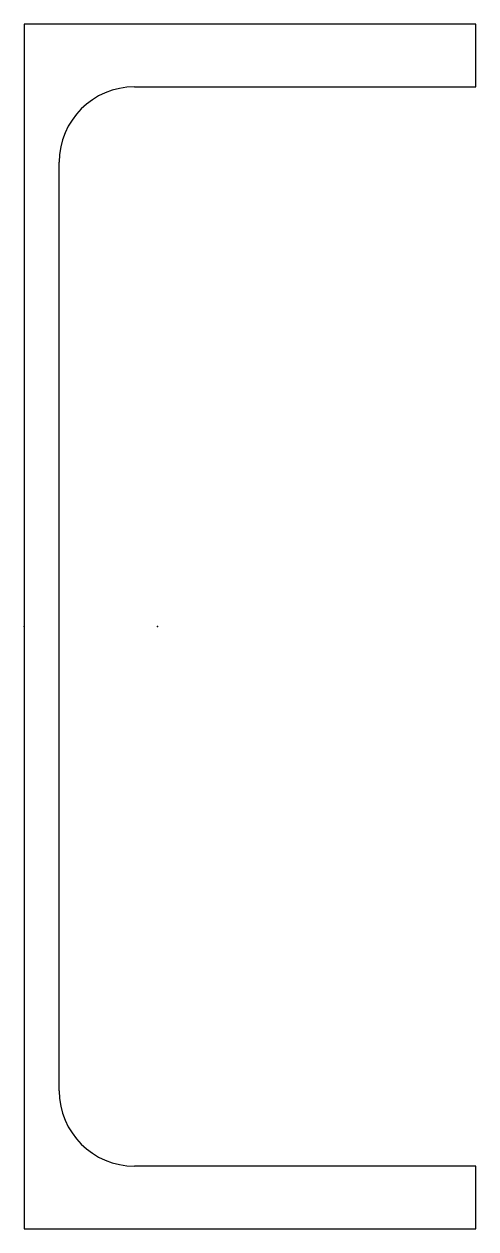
# Model space of a CAD drawing. Header units: millimetres. Extents: x 0 to 90, y 0 to 240.
import ezdxf

# ---------------------------------------------------------------- set-up
doc = ezdxf.new("R2010")
doc.units = ezdxf.units.MM
doc.layers.add('Profile', color=7, linetype='Continuous')

msp = doc.modelspace()

# ---------------------------------------------------------------- linework, layer by layer
at = {"layer": 'Profile'}
for p, q in [((0, 240), (0, 0)), ((90, 240), (0, 240)), ((90, 227.5), (90, 240)), ((22, 227.5), (90, 227.5)), ((7, 27.5), (7, 212.5)), ((90, 12.5), (22, 12.5)), ((90, 0), (90, 12.5)), ((0, 0), (90, 0))]:
    msp.add_line(p, q, dxfattribs=at)
for centre, start, end in [((22, 212.5), 90, 180), ((22, 27.5), 180, 270)]:
    msp.add_arc(centre, 15, start, end, dxfattribs=at)
for p in [(0, 120), (26.6, 120)]:
    msp.add_point(p, dxfattribs=at)

doc.saveas('drawing.dxf')
